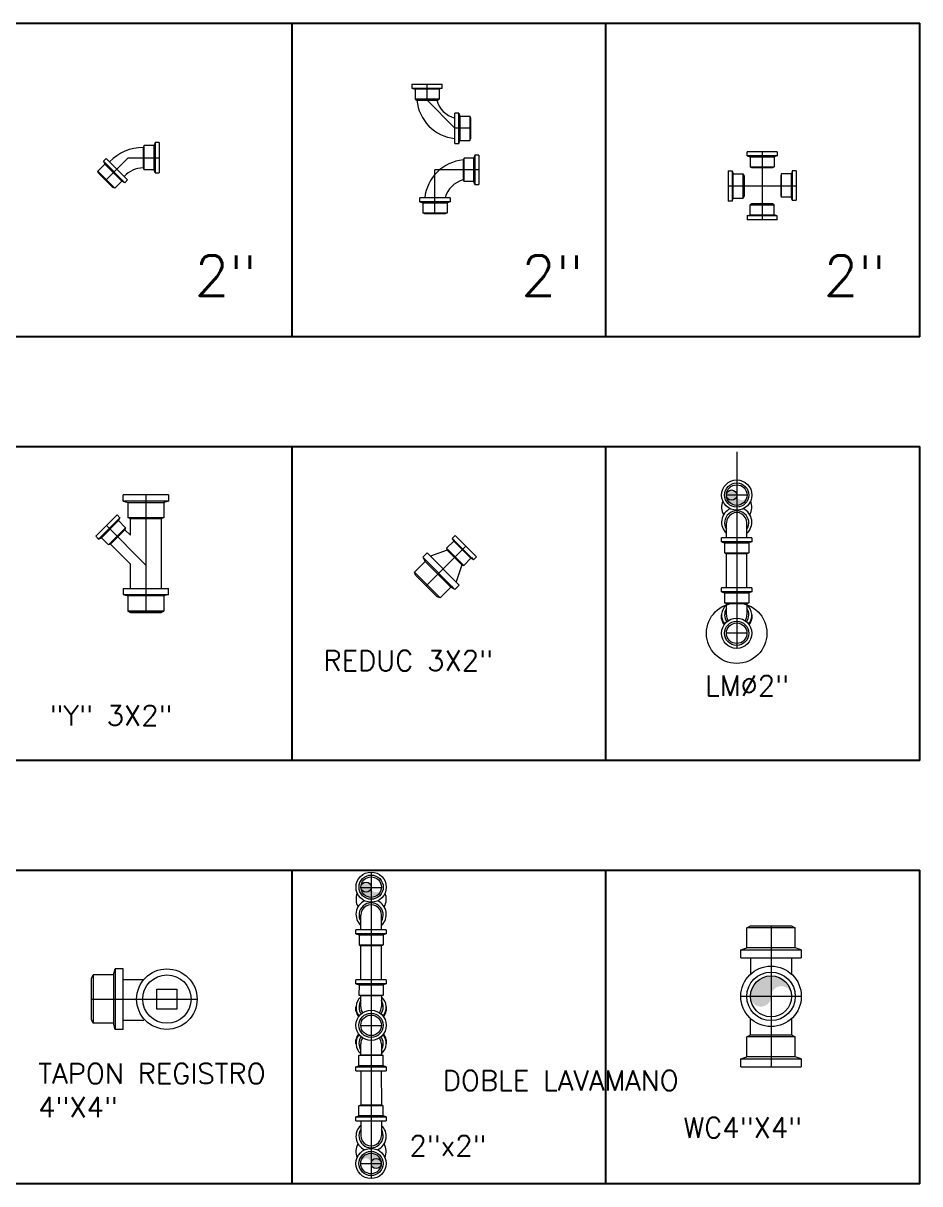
# Model space of a CAD drawing. Header units: inches. Extents: x 6.703 to 7.022, y 0.6 to 1.001.
# Drawn here: x 6.9348 to 7.0223, y 0.6827 to 0.796 of the extents above; entities that cross this region are included whole.
import ezdxf

# ---------------------------------------------------------------- set-up
doc = ezdxf.new("R2010")
doc.units = ezdxf.units.IN
doc.header["$MEASUREMENT"] = 0
for name, pattern in [('CENTERX2', [4, 2.5, -0.5, 0.5, -0.5]), ('DASHDOTX2', [50.8, 25.4, -12.7, 0, -12.7]), ('DASHED2', [0.375, 0.25, -0.125])]:
    doc.linetypes.add(name, pattern=pattern)
for name, color, linetype in [('00', 7, 'Continuous'), ('EJEX2', 41, 'CENTERX2'), ('S.V.BAJ.', 8, 'DASHED2'), ('Tubo', 122, 'Continuous')]:
    doc.layers.add(name, color=color, linetype=linetype)
doc.styles.add('ROMANS', font='romans')

msp = doc.modelspace()

# ---------------------------------------------------------------- hatches: boundary and pattern name
at = {"layer": 'Tubo', "linetype": 'ByBlock', "lineweight": 20, "ltscale": 0.36}
h = msp.add_hatch(color=256, dxfattribs=at)
h.paths.add_polyline_path([(7.003427475929405, 0.749916307711203), (7.004428575954061, 0.7499161093773533), (7.004428586201417, 0.7499678333323028, 0.9496667362757555)])
h.paths.add_polyline_path([(7.004428565706742, 0.74986438542235), (7.004428575954061, 0.7499161093773533), (7.003427475929405, 0.749916307711203, 0.9496667362757555)])
h.paths.add_polyline_path([(7.004428565706742, 0.7498643854224216, -0.9496667360437758), (7.003427475929422, 0.749916307711203, 0.4134339820242169), (7.004428377091469, 0.7489123404824238)])
h.paths.add_polyline_path([(7.005435020834269, 0.7499159099845688, -1), (7.004431248381855, 0.749916108847877, -0.02581634229149048), (7.004428565706742, 0.74986438542235), (7.004428377091469, 0.7489123404824238, 0.4149935726945053)])
h = msp.add_hatch(color=256, dxfattribs=at)
h.paths.add_polyline_path([(6.967749804945911, 0.7116365678046536), (6.968750904970569, 0.7116363694708038), (6.968750915217924, 0.7116880934257533, 0.9496667362757555)])
h.paths.add_polyline_path([(6.968750894723248, 0.7115846455158006), (6.968750904970569, 0.7116363694708038), (6.967749804945911, 0.7116365678046536, 0.9496667362757555)])
h.paths.add_polyline_path([(6.968750894723248, 0.7115846455158722, -0.9496667360437758), (6.967749804945929, 0.7116365678046536, 0.4134339820242169), (6.968750706107977, 0.7106326005758743)])
h.paths.add_polyline_path([(6.969757349850776, 0.7116361700780193, -1), (6.968753577398362, 0.7116363689413275, -0.02581634229149048), (6.968750894723248, 0.7115846455158006), (6.968750706107977, 0.7106326005758743, 0.4149935726945053)])
h = msp.add_hatch(color=256, dxfattribs=at)
h.paths.add_polyline_path([(7.007780816784341, 0.7009250167409459), (7.007780806938685, 0.7009762449612348), (7.005779472378968, 0.7009762449612348, 0.9747306432653123)])
h.paths.add_polyline_path([(7.005779472378968, 0.7009762449612348), (7.007780806938703, 0.7009762449612169), (7.007780797019186, 0.7010278575676253, 0.9745432643515146)])
h.paths.add_polyline_path([(7.007780422044824, 0.7029788999237749, 0.4139640743229706), (7.005779472378977, 0.7009762449612348, -0.9745432640484393), (7.007780797019177, 0.7010278575676969)])
h.paths.add_polyline_path([(7.007780422044824, 0.7029788999237749), (7.007780797019177, 0.7010278575676789, -0.00380896540080415), (7.007781467285486, 0.7010126164277336, -0.9820091724655646), (7.009784783757369, 0.7009762449612348, 0.4144630944438313)])
h = msp.add_hatch(color=256, dxfattribs=at)
h.paths.add_polyline_path([(6.969746660139782, 0.6846577477561662), (6.968745560115125, 0.684657946090016), (6.968745549867769, 0.6846062221350664, 0.9496667362757555)])
h.paths.add_polyline_path([(6.968745570362445, 0.6847096700450191), (6.968745560115125, 0.684657946090016), (6.969746660139782, 0.6846577477561662, 0.9496667362757555)])
h.paths.add_polyline_path([(6.968745570362445, 0.6847096700449475, -0.9496667360437758), (6.969746660139764, 0.6846577477561662, 0.4134339820242169), (6.968745758977717, 0.6856617149849454)])
h.paths.add_polyline_path([(6.967739115234918, 0.6846581454828005, -1), (6.968742887687332, 0.6846579466194922, -0.02581634229149048), (6.968745570362445, 0.6847096700450191), (6.968745758977717, 0.6856617149849454, 0.4149935726945053)])

# ---------------------------------------------------------------- linework, layer by layer
at = {"layer": 'EJEX2', "linetype": 'DASHDOTX2', "lineweight": 9, "ltscale": 0.02}
for p, q in [((6.974216074951531, 0.788484601606587), (6.974216074951531, 0.7900436550409171)), ((6.974216074951531, 0.788484601606587), (6.976913496195206, 0.7857286990711535)), ((6.978472549629537, 0.7857286990711535), (6.976913496195206, 0.7857286990711535)), ((7.006912209873904, 0.7834163076916669), (7.006912209873904, 0.7767837686577691)), ((6.942838622800442, 0.7806361116909403), (6.945054592839567, 0.7828520817300667)), ((6.945054592839567, 0.7828520817300667), (6.948057214268644, 0.7828520817300667)), ((6.979247208439375, 0.7816640934867168), (6.974983402516673, 0.7816640934867168)), ((6.974983402516673, 0.7773748104451943), (6.974983402516673, 0.7816640934867168)), ((7.003595940356956, 0.780100038174718), (7.010228479390862, 0.780100038174718)), ((7.004429413454165, 0.7541434326263268), (7.004425903526331, 0.7364268975409478)), ((6.946764333022898, 0.7499241597764377), (6.946764332842896, 0.7384556561200537)), ((7.005435020834287, 0.7499159099845688), (7.003427475929405, 0.749916307711203)), ((6.942920305343774, 0.746932816545076), (6.946764332602901, 0.7430887892859495)), ((6.977989220007822, 0.7449213591209756), (6.974109900004143, 0.7410615203480295)), ((7.005429675978745, 0.7364266986776218), (7.00342213107388, 0.7364270964042561)), ((6.968753577398362, 0.7131127453586272), (6.968742887687332, 0.6831815702021926)), ((6.967748733905409, 0.7115904087740943), (6.969756278810292, 0.71159001104746)), ((7.007779486309759, 0.7078476561749772), (7.007782128068174, 0.6941022294009456)), ((6.941449483965579, 0.7007078158408699), (6.951772225611078, 0.7007078158408521)), ((7.01073488373746, 0.7009762449612348), (7.004829372398887, 0.7009762449612348)), ((6.96774392457015, 0.698124276982409), (6.969751469475033, 0.6981238792557748)), ((6.9677391152349, 0.6846581454828005), (6.969746660139782, 0.6846577477561662))]:
    msp.add_line(p, q, dxfattribs=at)
msp.add_circle((7.004425903526339, 0.7364268975409299), 0.002952755787395663, dxfattribs=at)
at = {"layer": 'S.V.BAJ.', "linetype": 'ByBlock', "ltscale": 0.36}
for p, q in [((6.74662477880544, 0.7959842519685065), (7.022294070144021, 0.7959842519685065)), ((6.961034227624334, 0.7653543307086721), (6.961034227624334, 0.7959842519685065)), ((6.991664148884186, 0.7653543307086721), (6.991664148884186, 0.7959842519685065)), ((7.022294070144021, 0.7653543307086721), (7.022294070144021, 0.7959842519685065)), ((7.022294070144021, 0.7653543307086721), (6.74662477880544, 0.7653543307086721)), ((6.74662477880544, 0.7546456692913339), (7.022294070144021, 0.7546456692913339)), ((6.961034227624334, 0.7240157480314996), (6.961034227624334, 0.7546456692913339)), ((6.991664148884186, 0.7240157480314996), (6.991664148884186, 0.7546456692913339)), ((7.022294070144021, 0.7240157480314996), (7.022294070144021, 0.7546456692913339)), ((7.022294070144021, 0.7240157480314996), (6.74662477880544, 0.7240157480314996)), ((6.74662477880544, 0.7133070866141794), (7.022294070144021, 0.7133070866141794)), ((6.961034227624334, 0.682677165354345), (6.961034227624334, 0.7133070866141794)), ((6.991664148884186, 0.682677165354345), (6.991664148884186, 0.7133070866141794)), ((7.022294070144021, 0.682677165354345), (7.022294070144021, 0.7133070866141794)), ((7.022294070144021, 0.682677165354345), (6.74662477880544, 0.682677165354345))]:
    msp.add_line(p, q, dxfattribs=at)
at = {"layer": 'Tubo', "linetype": 'ByBlock', "lineweight": 20, "ltscale": 0.36}
for p, q in [((6.972739698593267, 0.7900436550409171), (6.972739698593267, 0.7896499546787136)), ((6.972739698593267, 0.7900436550409171), (6.975692451309794, 0.7900436550409171)), ((6.975692451309794, 0.7896499546787136), (6.975692451309794, 0.7900436550409171)), ((6.972739698593267, 0.7896499546787136), (6.975692451309794, 0.7896499546787136)), ((6.972739698593267, 0.7896499546787136), (6.973034973864912, 0.7896499546787136)), ((6.972739698593267, 0.7896499546787136), (6.973034973864912, 0.7895594035953957)), ((6.975397176038133, 0.7895594035953957), (6.973034973864912, 0.7895594035953957)), ((6.973034973864912, 0.7895594035953957), (6.973034973864912, 0.788575152689887)), ((6.975397176038133, 0.7896499546787136), (6.975692451309794, 0.7896499546787136)), ((6.975692451309794, 0.7896499546787136), (6.975397176038133, 0.7895594035953957)), ((6.975397176038133, 0.7895594035953957), (6.975397176038133, 0.788575152689887)), ((6.975397176038133, 0.788575152689887), (6.973034973864912, 0.788575152689887)), ((6.973034973864912, 0.788575152689887), (6.973216076031529, 0.788484601606587)), ((6.973216076031529, 0.788484601606587), (6.975216073871533, 0.788484601606587)), ((6.975216073871533, 0.788484601606587), (6.975397176038133, 0.788575152689887)), ((6.97730719655741, 0.7872050754294166), (6.976913496195206, 0.7872050754294166)), ((6.976913496195206, 0.7842523227128815), (6.976913496195206, 0.7872050754294166)), ((6.97730719655741, 0.7872050754294166), (6.97739774764071, 0.786909800157764)), ((6.97730719655741, 0.786909800157764), (6.97730719655741, 0.7872050754294166)), ((6.97730719655741, 0.7842523227128815), (6.97730719655741, 0.7872050754294166)), ((6.97739774764071, 0.786909800157764), (6.978381998546219, 0.786909800157764)), ((6.97739774764071, 0.786909800157764), (6.97739774764071, 0.7845475979845341)), ((6.978472549629537, 0.7867286979911461), (6.978381998546219, 0.786909800157764)), ((6.978381998546219, 0.786909800157764), (6.978381998546219, 0.7845475979845341)), ((6.978472549629537, 0.784728700151152), (6.978472549629537, 0.7867286979911461)), ((6.94766351390644, 0.7843284580883209), (6.947572962823132, 0.7840331828166772)), ((6.94766351390644, 0.7843284580883209), (6.94766351390644, 0.7840331828166772)), ((6.948057214268644, 0.7843284580883209), (6.94766351390644, 0.7843284580883209)), ((6.94766351390644, 0.7843284580883209), (6.94766351390644, 0.7813757053717947)), ((6.948057214268644, 0.7843284580883209), (6.948057214268644, 0.7813757053717947)), ((6.976913496195206, 0.7842523227128815), (6.97730719655741, 0.7842523227128815)), ((6.97730719655741, 0.7842523227128815), (6.97739774764071, 0.7845475979845341)), ((6.97730719655741, 0.7842523227128815), (6.97730719655741, 0.7845475979845341)), ((6.97739774764071, 0.7845475979845341), (6.978381998546219, 0.7845475979845341)), ((6.978381998546219, 0.7845475979845341), (6.978472549629537, 0.784728700151152)), ((6.946588711917623, 0.7840331828166772), (6.946498160834314, 0.7838520806500593)), ((6.946498160834314, 0.7838520806500593), (6.946498160834314, 0.7818520828100562)), ((6.946588711917623, 0.7816709806434383), (6.946588711917623, 0.7840331828166772)), ((6.947572962823132, 0.7840331828166772), (6.946588711917623, 0.7840331828166772)), ((6.947572962823132, 0.7816709806434383), (6.947572962823132, 0.7840331828166772)), ((6.97886642475573, 0.7830920323004289), (6.978778844508487, 0.7828064445376866)), ((6.97886642475573, 0.7830920323004289), (6.97886642475573, 0.7828064445376866)), ((6.979247208439375, 0.7830920323004289), (6.97886642475573, 0.7830920323004289)), ((6.97886642475573, 0.7830920323004289), (6.97886642475573, 0.7802361546730227)), ((6.979247208439375, 0.7830920323004289), (6.979247208439375, 0.7802361546730227)), ((7.008388586232176, 0.7834163076916669), (7.005435833515641, 0.7834163076916669)), ((7.005435833515641, 0.7830226073294634), (7.005435833515641, 0.7834163076916669)), ((7.005435833515641, 0.7830226073294634), (7.005731108787294, 0.7829320562461634)), ((7.005731108787294, 0.7830226073294634), (7.005435833515641, 0.7830226073294634)), ((7.008388586232176, 0.7830226073294634), (7.005435833515641, 0.7830226073294634)), ((7.008388586232176, 0.7830226073294634), (7.008093310960524, 0.7829320562461634)), ((7.008388586232176, 0.7830226073294634), (7.008093310960524, 0.7830226073294634)), ((7.008388586232176, 0.7834163076916669), (7.008388586232176, 0.7830226073294634)), ((6.942763457987555, 0.7822312760532619), (6.942067487497883, 0.7815353055635891)), ((6.942618696125704, 0.7825040964852303), (6.942897084321575, 0.7827824846810922)), ((6.944706607594731, 0.7804161850161939), (6.942618696125704, 0.7825040964852303)), ((6.9428274872726, 0.7822953053383249), (6.942618696125704, 0.7825040964852303)), ((6.942618696125704, 0.7825040964852303), (6.942763457987555, 0.7822312760532619)), ((6.942763457987555, 0.7822312760532619), (6.944433787162771, 0.7805609468780543)), ((6.944984995790593, 0.7806945732120738), (6.942897084321575, 0.7827824846810922)), ((6.946498160834314, 0.7818520828100562), (6.946588711917623, 0.7816709806434383)), ((6.977826885299349, 0.7828064445376866), (6.977739305052107, 0.7826312840432014)), ((6.977739305052107, 0.7826312840432014), (6.977739305052107, 0.7806969029302323)), ((6.977826885299349, 0.7805217424357651), (6.977826885299349, 0.7828064445376866)), ((6.978778844508487, 0.7828064445376866), (6.977826885299349, 0.7828064445376866)), ((6.978778844508487, 0.7805217424357651), (6.978778844508487, 0.7828064445376866)), ((7.005731108787294, 0.7829320562461634), (7.005731108787294, 0.7819478053406547)), ((7.005731108787294, 0.7829320562461634), (7.008093310960524, 0.7829320562461634)), ((7.005912210953903, 0.7818572542573368), (7.005731108787294, 0.7819478053406547)), ((7.005731108787294, 0.7819478053406547), (7.008093310960524, 0.7819478053406547)), ((7.007912208793906, 0.7818572542573368), (7.005912210953903, 0.7818572542573368)), ((7.008093310960524, 0.7819478053406547), (7.007912208793906, 0.7818572542573368)), ((7.008093310960524, 0.7829320562461634), (7.008093310960524, 0.7819478053406547)), ((6.942067487497883, 0.7815353055635891), (6.943737816673099, 0.7798649763883814)), ((6.942131516782927, 0.781343217708454), (6.942067487497883, 0.7815353055635891)), ((6.943545728817946, 0.7799290056734265), (6.942131516782927, 0.781343217708454)), ((6.944984995790593, 0.7806945732120738), (6.944706607594731, 0.7804161850161939)), ((6.947572962823132, 0.7816709806434383), (6.946588711917623, 0.7816709806434383)), ((6.94766351390644, 0.7813757053717947), (6.947572962823132, 0.7816709806434383)), ((6.94766351390644, 0.7816709806434383), (6.94766351390644, 0.7813757053717947)), ((6.94766351390644, 0.7813757053717947), (6.948057214268644, 0.7813757053717947)), ((6.977739305052107, 0.7806969029302323), (6.977826885299349, 0.7805217424357651)), ((7.003595940356956, 0.7815764145329721), (7.003989640719158, 0.7815764145329721)), ((7.003595940356956, 0.7815764145329721), (7.003595940356956, 0.7786236618164459)), ((7.003989640719158, 0.7815764145329721), (7.003989640719158, 0.7786236618164459)), ((7.003989640719158, 0.7815764145329721), (7.003989640719158, 0.7812811392613285)), ((7.003989640719158, 0.7815764145329721), (7.004080191802458, 0.7812811392613285)), ((7.004080191802458, 0.7789189370881076), (7.004080191802458, 0.7812811392613285)), ((7.004080191802458, 0.7812811392613285), (7.005064442707976, 0.7812811392613285)), ((7.005064442707976, 0.7789189370881076), (7.005064442707976, 0.7812811392613285)), ((7.005064442707976, 0.7812811392613285), (7.005154993791276, 0.7811000370947105)), ((7.005154993791276, 0.7811000370947105), (7.005154993791276, 0.7791000392547075)), ((7.008808156250828, 0.7812751975891956), (7.008720576003594, 0.7811000370947105)), ((7.008720576003594, 0.7811000370947105), (7.008720576003594, 0.7791656559817415)), ((7.009760115459975, 0.7812751975891956), (7.008808156250828, 0.7812751975891956)), ((7.008808156250828, 0.7789904954872742), (7.008808156250828, 0.7812751975891956)), ((7.009847695707208, 0.7815607853519381), (7.009760115459975, 0.7812751975891956)), ((7.009760115459975, 0.7789904954872742), (7.009760115459975, 0.7812751975891956)), ((7.009847695707208, 0.7815607853519381), (7.009847695707208, 0.7787049077245318)), ((7.010228479390862, 0.7815607853519381), (7.009847695707208, 0.7815607853519381)), ((7.009847695707208, 0.7815607853519381), (7.009847695707208, 0.7812751975891956)), ((7.010228479390862, 0.7815607853519381), (7.010228479390862, 0.7787049077245318)), ((6.943737816673099, 0.7798649763883814), (6.943545728817946, 0.7799290056734265)), ((6.944433787162771, 0.7805609468780543), (6.943737816673099, 0.7798649763883814)), ((6.944706607594731, 0.7804161850161939), (6.944433787162771, 0.7805609468780543)), ((6.978778844508487, 0.7805217424357651), (6.977826885299349, 0.7805217424357651)), ((6.97886642475573, 0.7802361546730227), (6.978778844508487, 0.7805217424357651)), ((6.97886642475573, 0.7805217424357651), (6.97886642475573, 0.7802361546730227)), ((6.97886642475573, 0.7802361546730227), (6.979247208439375, 0.7802361546730227)), ((6.973507026158401, 0.778540163517321), (6.973507026158401, 0.7789338638795245)), ((6.976459778874945, 0.7789338638795245), (6.973507026158401, 0.7789338638795245)), ((6.976459778874945, 0.778540163517321), (6.973507026158401, 0.778540163517321)), ((6.973802301430062, 0.778540163517321), (6.973507026158401, 0.778540163517321)), ((6.973507026158401, 0.778540163517321), (6.973802301430062, 0.778449612434021)), ((6.973802301430062, 0.778449612434021), (6.976164503603283, 0.778449612434021)), ((6.973802301430062, 0.778449612434021), (6.973802301430062, 0.7774653615284943)), ((6.976459778874945, 0.778540163517321), (6.976164503603283, 0.778540163517321)), ((6.976459778874945, 0.778540163517321), (6.976164503603283, 0.778449612434021)), ((6.976164503603283, 0.778449612434021), (6.976164503603283, 0.7774653615284943)), ((6.976459778874945, 0.7789338638795245), (6.976459778874945, 0.778540163517321)), ((7.003989640719158, 0.7786236618164459), (7.003595940356956, 0.7786236618164459)), ((7.003989640719158, 0.7789189370881076), (7.003989640719158, 0.7786236618164459)), ((7.003989640719158, 0.7786236618164459), (7.004080191802458, 0.7789189370881076)), ((7.004080191802458, 0.7789189370881076), (7.005064442707976, 0.7789189370881076)), ((7.005154993791276, 0.7791000392547075), (7.005064442707976, 0.7789189370881076)), ((7.008720576003594, 0.7791656559817415), (7.008808156250828, 0.7789904954872742)), ((7.009760115459975, 0.7789904954872742), (7.008808156250828, 0.7789904954872742)), ((7.009847695707208, 0.7787049077245318), (7.009760115459975, 0.7789904954872742)), ((7.009847695707208, 0.7789904954872742), (7.009847695707208, 0.7787049077245318)), ((7.009847695707208, 0.7787049077245318), (7.010228479390862, 0.7787049077245318)), ((6.973802301430062, 0.7774653615284943), (6.976164503603283, 0.7774653615284943)), ((6.973983403596671, 0.7773748104451943), (6.973802301430062, 0.7774653615284943)), ((6.975983401436674, 0.7773748104451943), (6.973983403596671, 0.7773748104451943)), ((6.976164503603283, 0.7774653615284943), (6.975983401436674, 0.7773748104451943)), ((7.005912210953903, 0.7783428220920813), (7.005731108787294, 0.7782522710087814)), ((7.005731108787294, 0.7772680201032726), (7.005731108787294, 0.7782522710087814)), ((7.005731108787294, 0.7782522710087814), (7.008093310960515, 0.7782522710087814)), ((7.007912208793906, 0.7783428220920813), (7.005912210953903, 0.7783428220920813)), ((7.008093310960515, 0.7782522710087814), (7.007912208793906, 0.7783428220920813)), ((7.008093310960515, 0.7772680201032726), (7.008093310960515, 0.7782522710087814)), ((7.005435833515641, 0.7771774690199547), (7.005731108787294, 0.7772680201032726)), ((7.005731108787294, 0.7771774690199547), (7.005435833515641, 0.7771774690199547)), ((7.005435833515641, 0.7771774690199547), (7.005435833515641, 0.7767837686577691)), ((7.008388586232176, 0.7771774690199547), (7.005435833515641, 0.7771774690199547)), ((7.008388586232176, 0.7767837686577691), (7.005435833515641, 0.7767837686577691)), ((7.005731108787294, 0.7772680201032726), (7.008093310960515, 0.7772680201032726)), ((7.008388586232176, 0.7771774690199547), (7.008093310960515, 0.7772680201032726)), ((7.008388586232176, 0.7771774690199547), (7.008093310960515, 0.7771774690199547)), ((7.008388586232176, 0.7767837686577691), (7.008388586232176, 0.7771774690199547)), ((6.948978899686286, 0.7499241597764377), (6.944549766359509, 0.7499241597764377)), ((6.944549766359509, 0.7493336086662021), (6.944549766359509, 0.7499241597764377)), ((6.948978899686286, 0.7493336086662021), (6.944549766359509, 0.7493336086662021)), ((6.944549766359509, 0.7493336086662021), (6.944992679692191, 0.7491977819108346)), ((6.944992679692191, 0.7493336086662021), (6.944549766359509, 0.7493336086662021)), ((6.944992679692191, 0.7491977819108346), (6.948535986353614, 0.7491977819108346)), ((6.944992679692191, 0.7491977819108346), (6.944992679692191, 0.7477214041352547)), ((6.948978899686286, 0.7493336086662021), (6.948535986353614, 0.7491977819108346)), ((6.948978899686286, 0.7493336086662021), (6.948535986353614, 0.7493336086662021)), ((6.948535986353614, 0.7491977819108346), (6.948535986353614, 0.7477214041352547)), ((6.948978899686286, 0.7499241597764377), (6.948978899686286, 0.7493336086662021)), ((6.943964260744214, 0.747976771945525), (6.941876349943307, 0.745888861144627)), ((6.943964260744214, 0.747976771945525), (6.944242648850998, 0.7476983838387505)), ((6.944242648850998, 0.7476983838387505), (6.9421547380501, 0.7456104730378526)), ((6.942427558394753, 0.7457552348533789), (6.944097887035462, 0.7474255634940973)), ((6.943123528661716, 0.7450592645864069), (6.944793857302434, 0.7467295932271253)), ((6.944242648850998, 0.7476983838387505), (6.944033857770899, 0.7474895927586608)), ((6.944242648850998, 0.7476983838387505), (6.944097887035462, 0.7474255634940973)), ((6.944097887035462, 0.7474255634940973), (6.944793857302434, 0.7467295932271253)), ((6.944793857302434, 0.7467295932271253), (6.944729828037871, 0.7465375054334528)), ((6.944992679692191, 0.7477214041352547), (6.948535986353614, 0.7477214041352547)), ((6.9452643332029, 0.7475855773798871), (6.944992679692191, 0.7477214041352547)), ((6.948264332842896, 0.7475855773798871), (6.9452643332029, 0.7475855773798871)), ((6.948264332842896, 0.7475855773798871), (6.9452643332029, 0.7475855773798871)), ((6.9452643332029, 0.7460030002684243), (6.9452643332029, 0.7475855773798871)), ((6.948535986353614, 0.7477214041352547), (6.948264332842896, 0.7475855773798871)), ((6.948264332842896, 0.7475855773798871), (6.948264332842905, 0.7407942387972228)), ((7.003425479742549, 0.7457419994416499), (7.003424264847645, 0.7471974255402679)), ((7.005431264559393, 0.7457416020637029), (7.005431809752509, 0.7471970278136336)), ((6.9421547380501, 0.7456104730378526), (6.941876349943307, 0.745888861144627)), ((6.94236352913019, 0.7458192641179424), (6.9421547380501, 0.7456104730378526)), ((6.9421547380501, 0.7456104730378526), (6.942427558394753, 0.7457552348533789)), ((6.942427558394753, 0.7457552348533789), (6.943123528661716, 0.7450592645864069)), ((6.944729828037871, 0.7465375054334528), (6.943315616455398, 0.7451232938509704)), ((6.944729828037871, 0.7465375054334528), (6.9452643332029, 0.7460030002684243)), ((6.976945264315072, 0.7459653148137341), (6.976666876130337, 0.74568692662899)), ((6.976666876130337, 0.74568692662899), (6.978754787515845, 0.7435990152434911)), ((6.976666876130337, 0.74568692662899), (6.976811637986406, 0.7454141062079608)), ((6.976666876130337, 0.74568692662899), (6.976875667268891, 0.7454781354904456)), ((6.976945264315072, 0.7459653148137341), (6.97903317570058, 0.7438774034282172)), ((7.002951295101939, 0.7453483931412325), (7.002951373100204, 0.7457420933697331)), ((7.005904124813923, 0.7457415083825261), (7.002951373100204, 0.7457420933697331)), ((7.005904124813923, 0.7457415083825261), (7.005904046815639, 0.7453478081540612)), ((6.943315616455398, 0.7451232938509704), (6.943123528661716, 0.7450592645864069)), ((6.9452643332029, 0.7431745771034597), (6.943315616455398, 0.7451232938509704)), ((6.976179696807049, 0.7445260478986553), (6.974535794382815, 0.7439490879833403)), ((6.976811637986406, 0.7454141062079608), (6.976115667524564, 0.7447181357461278)), ((6.977785996632982, 0.7430478066376999), (6.976115667524564, 0.7447181357461278)), ((6.976115667524564, 0.7447181357461278), (6.976179696807049, 0.7445260478986553)), ((6.976179696807049, 0.7445260478986553), (6.977593908785502, 0.7431118359202027)), ((6.978481967094798, 0.7437437770995508), (6.976811637986406, 0.7454141062079608)), ((7.003246570273305, 0.7453483346425154), (7.002951295101939, 0.7453483931412325)), ((7.002951295101939, 0.7453483931412325), (7.003246552333684, 0.7452577835899734)), ((7.005904046815639, 0.7453478081540612), (7.002951295101939, 0.7453483931412325)), ((7.003246552333684, 0.7452577835899734), (7.003246357337984, 0.7442735330187219)), ((7.003246552333684, 0.7452577835899734), (7.005608753704633, 0.7452573156002364)), ((7.005608753704633, 0.7452573156002364), (7.005608558708952, 0.7442730650289849)), ((7.005904046815639, 0.7453478081540612), (7.005608753704633, 0.7452573156002364)), ((6.974020876383938, 0.7434367558078347), (6.9729742950854, 0.7423954302478748)), ((6.973804764195409, 0.7438465321489203), (6.974223396714825, 0.7442630623729007)), ((6.974117161863398, 0.7435325577593598), (6.973804764195409, 0.7438465321489203)), ((6.973804764195409, 0.7438465321489203), (6.974020876383938, 0.7434367558078347)), ((6.976928740875288, 0.7407067882533329), (6.973804764195409, 0.7438465321489203)), ((6.974020876383938, 0.7434367558078347), (6.976520057727838, 0.7409249606913685)), ((6.974223396714825, 0.7442630623729007), (6.977347373394705, 0.7411233184773134)), ((6.978481967094798, 0.7437437770995508), (6.977785996632982, 0.7430478066376999)), ((6.978754787515845, 0.7435990152434911), (6.978481967094798, 0.7437437770995508)), ((6.978545996377291, 0.7438078063820536), (6.978754787515845, 0.7435990152434911)), ((6.978754787515845, 0.7435990152434911), (6.97903317570058, 0.7438774034282172)), ((7.003246357337984, 0.7442735330187219), (7.003427441503463, 0.7441829460869362)), ((7.003246357337984, 0.7442735330187219), (7.005608558708952, 0.7442730650289849)), ((7.003429474652811, 0.7408580249038661), (7.003426780862823, 0.7441832765709213)), ((7.005427438664228, 0.744182549855633), (7.003427441503463, 0.7441829460869362)), ((7.005608558708952, 0.7442730650289849), (7.005427438664228, 0.744182549855633)), ((7.005429471813593, 0.7408576286725629), (7.005430681155459, 0.7441841702983328)), ((6.9452643332029, 0.7407942387972228), (6.9452643332029, 0.7431745771034776)), ((6.973069613508981, 0.7421070573374303), (6.9729742950854, 0.7423954302478748)), ((6.9729742950854, 0.7423954302478748), (6.975473476429309, 0.7398836351314264)), ((6.977593908785502, 0.7431118359202027), (6.977034975726724, 0.741437292866874)), ((6.977593908785502, 0.7431118359202027), (6.977785996632982, 0.7430478066376999)), ((6.975185587046818, 0.7399804041388209), (6.973069613508981, 0.7421070573374303)), ((6.977347373394705, 0.7411233184773134), (6.976928740875288, 0.7407067882533329)), ((6.944549765913768, 0.7407942387972228), (6.948978899772034, 0.7407942387972228)), ((6.944549765913768, 0.7407942387972228), (6.944549765913768, 0.7402036876161076)), ((6.944549765913768, 0.7402036876161076), (6.948978899772034, 0.7402036876161076)), ((6.944549765913768, 0.7402036876161076), (6.944992679299595, 0.7400678608444657)), ((6.944549765913768, 0.7402036876161076), (6.944992679299595, 0.7402036876161076)), ((6.948535986386206, 0.7400678608444657), (6.944992679299595, 0.7400678608444657)), ((6.944992679299595, 0.7400678608444657), (6.944992679299595, 0.7385914828917134)), ((6.948978899772034, 0.7402036876161076), (6.948535986386206, 0.7400678608444657)), ((6.948535986386206, 0.7402036876161076), (6.948978899772034, 0.7402036876161076)), ((6.948535986386206, 0.7400678608444657), (6.948535986386206, 0.7385914828917134)), ((6.948978899772034, 0.7402036876161076), (6.948978899772034, 0.7407942387972228)), ((6.975473476429309, 0.7398836351314264), (6.975185587046818, 0.7399804041388209)), ((6.976520057727838, 0.7409249606913685), (6.975473476429309, 0.7398836351314264)), ((6.976928740875288, 0.7407067882533329), (6.976520057727838, 0.7409249606913685)), ((6.976928740875288, 0.7407067882533329), (6.976616343207308, 0.7410207626428935)), ((7.002950346652747, 0.7404629176933459), (7.002950424650995, 0.7408566179218465)), ((7.00590309836643, 0.7404623327061748), (7.002950346652747, 0.7404629176933459)), ((7.002950346652747, 0.7404629176933459), (7.003245603884509, 0.740372308142087)), ((7.003245621824113, 0.7404628591946288), (7.002950346652747, 0.7404629176933459)), ((7.005903176364731, 0.7408560329346395), (7.002950424650995, 0.7408566179218465)), ((7.003245603884509, 0.740372308142087), (7.003245408888773, 0.7393880575708354)), ((7.003245603884509, 0.740372308142087), (7.005607805255441, 0.74037184015235)), ((7.004425903526339, 0.7407579018556621), (7.004425903526339, 0.7349505211235945)), ((7.005607805255441, 0.74037184015235), (7.005607610259759, 0.7393875895810984)), ((7.00590309836643, 0.7404623327061748), (7.005607805255441, 0.74037184015235)), ((7.005903176364731, 0.7408560329346395), (7.00590309836643, 0.7404623327061748)), ((7.003426493054254, 0.7392974706390498), (7.003245408888773, 0.7393880575708354)), ((7.003245408888773, 0.7393880575708354), (7.005607610259759, 0.7393875895810984)), ((7.003424466846123, 0.7382225077890769), (7.003423818137506, 0.7392999405017303)), ((7.005426490215036, 0.7392970744077466), (7.003426493054254, 0.7392974706390498)), ((7.005426490215036, 0.7392970744077466), (7.005426257806349, 0.7382221112023725)), ((7.005607610259759, 0.7393875895810984), (7.005426490215036, 0.7392970744077466)), ((6.944992679299595, 0.7385914828917134), (6.948535986386206, 0.7385914828917134)), ((6.948535986386206, 0.7385914828917134), (6.944992679299595, 0.7385914828917134)), ((6.944992679299595, 0.7385914828917134), (6.945264332842897, 0.7384556561200537)), ((6.945264332842897, 0.7384556561200537), (6.948264332842896, 0.7384556561200537)), ((6.945264332842897, 0.7384556561200537), (6.948264332842896, 0.7384556561200537)), ((6.948264332842896, 0.7384556561200537), (6.948535986386206, 0.7385914828917134)), ((7.002949805370851, 0.7378289015831897), (7.002949883369099, 0.7382226018117082)), ((7.005902635082835, 0.7382220168245012), (7.005902557084534, 0.7378283165960184)), ((6.967747808759055, 0.7074622595351003), (6.967746593864152, 0.7089176856337184)), ((6.9697535935759, 0.7074618621571535), (6.969754138769017, 0.7089172879070842)), ((6.967273624118446, 0.7070686532346829), (6.967273702116712, 0.7074623534631836)), ((6.970226375832147, 0.7070680682475118), (6.967273624118446, 0.7070686532346829)), ((6.967273624118446, 0.7070686532346829), (6.96756888135019, 0.706978043683424)), ((6.967568899289812, 0.7070685947359658), (6.967273624118446, 0.7070686532346829)), ((6.97022645383043, 0.7074617684759765), (6.967273702116712, 0.7074623534631836)), ((6.970226375832147, 0.7070680682475118), (6.96993108272114, 0.706977575693687)), ((6.97022645383043, 0.7074617684759765), (6.970226375832147, 0.7070680682475118)), ((7.005417281774331, 0.7076665538272481), (7.005779486469754, 0.7078476561749772)), ((7.005417281774331, 0.7056980500477297), (7.005417281774331, 0.7076665538272481)), ((7.010141690845186, 0.7076665538272481), (7.005417281774331, 0.7076665538272481)), ((7.005779486469754, 0.7078476561749772), (7.009779486149764, 0.7078476561749772)), ((7.009779486149764, 0.7078476561749772), (7.010141690845186, 0.7076665538272481)), ((7.010141690845186, 0.7056980500477297), (7.010141690845186, 0.7076665538272481)), ((6.96756888135019, 0.706978043683424), (6.967568686354491, 0.7059937931121725)), ((6.967568686354491, 0.7059937931121725), (6.969930887725458, 0.7059933251224355)), ((6.967568686354491, 0.7059937931121725), (6.967749770519971, 0.7059032061803868)), ((6.96756888135019, 0.706978043683424), (6.96993108272114, 0.706977575693687)), ((6.967751803669318, 0.7025782849973167), (6.967749109879329, 0.7059035366643718)), ((6.969749767680735, 0.7059028099490836), (6.967749770519971, 0.7059032061803868)), ((6.969930887725458, 0.7059933251224355), (6.969749767680735, 0.7059028099490836)), ((6.9697518008301, 0.7025778887660135), (6.969753010171965, 0.7059044303917834)), ((6.96993108272114, 0.706977575693687), (6.969930887725458, 0.7059933251224355)), ((7.004826730640463, 0.7055169477000185), (7.005417281774331, 0.7056980500477297)), ((7.004826730640463, 0.7055169477000185), (7.010732241979037, 0.7055169477000185)), ((7.004826730640463, 0.7047295461882003), (7.004826730640463, 0.7055169477000185)), ((7.004826730640463, 0.7055169477000185), (7.005417281774331, 0.7055169477000185)), ((7.010141690845186, 0.7056980500477297), (7.005417281774331, 0.7056980500477297)), ((7.010732241979037, 0.7055169477000185), (7.010141690845186, 0.7056980500477297)), ((7.010141690845186, 0.7055169477000185), (7.010732241979037, 0.7055169477000185)), ((7.010732241979037, 0.7055169477000185), (7.010732241979037, 0.7047295461882003)), ((6.943599088975025, 0.7030700191479515), (6.943780191228565, 0.7036605699747219)), ((6.943780191228565, 0.7036605699747219), (6.943780191228565, 0.6977550617070002)), ((6.944567592330931, 0.7036605699747219), (6.943780191228565, 0.7036605699747219)), ((6.944567592330931, 0.6977550617070002), (6.944567592330931, 0.7036605699747219)), ((7.004826730640463, 0.7047295461882003), (7.010732241979037, 0.7047295461882003)), ((7.005766379876688, 0.7047295461882003), (7.005766379876688, 0.7031339115877203)), ((7.009782127908179, 0.7047295461882003), (7.009782127908179, 0.7031485172007333)), ((6.941449483965579, 0.7027078146408554), (6.941630586219119, 0.7030700191479515)), ((6.941449483965579, 0.6987078170408666), (6.941449483965579, 0.7027078146408554)), ((6.941630586219119, 0.7030700191479515), (6.941630586219119, 0.6983456125337706)), ((6.943599088975025, 0.7030700191479515), (6.941630586219119, 0.7030700191479515)), ((6.943599088975025, 0.7030700191479515), (6.943599088975025, 0.6983456125337706)), ((6.944567592330922, 0.702624802987209), (6.946574772930496, 0.702624802987209)), ((6.967272675669253, 0.7021831777867965), (6.967272753667501, 0.7025768780152971)), ((6.970225505381238, 0.7025762930280901), (6.967272753667501, 0.7025768780152971)), ((6.970225505381238, 0.7025762930280901), (6.970225427382936, 0.7021825927996252)), ((6.947836387076589, 0.7016920678093775), (6.949804891013604, 0.7016920678093775)), ((6.947836387076589, 0.6997235638723625), (6.947836387076589, 0.7016920678093775)), ((6.949804891013604, 0.7016920678093775), (6.949804891013604, 0.6997235638723625)), ((6.96756795084062, 0.7021831192880794), (6.967272675669253, 0.7021831777867965)), ((6.967272675669253, 0.7021831777867965), (6.967567932901016, 0.7020925682355375)), ((6.970225427382936, 0.7021825927996252), (6.967272675669253, 0.7021831777867965)), ((6.967567932901016, 0.7020925682355375), (6.967567737905281, 0.7011083176642859)), ((6.967567932901016, 0.7020925682355375), (6.969930134271948, 0.7020921002458005)), ((6.969930134271948, 0.7020921002458005), (6.969929939276266, 0.701107849674549)), ((6.970225427382936, 0.7021825927996252), (6.969930134271948, 0.7020921002458005)), ((6.967567737905281, 0.7011083176642859), (6.969929939276266, 0.701107849674549)), ((6.96774882207076, 0.7010177307325003), (6.967567737905281, 0.7011083176642859)), ((6.96774679586263, 0.6999427678825274), (6.967746147154013, 0.7010202005951809)), ((6.969748819231542, 0.7010173345011971), (6.96774882207076, 0.7010177307325003)), ((6.969748819231542, 0.7010173345011971), (6.969748586822856, 0.699942371295823)), ((6.969929939276266, 0.701107849674549), (6.969748819231542, 0.7010173345011971)), ((6.949804891013604, 0.6997235638723625), (6.947836387076589, 0.6997235638723625)), ((6.967272134387358, 0.6995491616766402), (6.967272212385605, 0.6999428619051588)), ((6.970224964099343, 0.6999422769179517), (6.970224886101041, 0.699548576689469)), ((6.941630586219119, 0.6983456125337706), (6.941449483965579, 0.6987078170408666)), ((6.943599088975025, 0.6983456125337706), (6.941630586219119, 0.6983456125337706)), ((6.943780191228565, 0.6977550617070002), (6.943599088975025, 0.6983456125337706)), ((6.946574772695747, 0.698624804587205), (6.944567592330922, 0.698624804587205)), ((7.005782128228177, 0.6972203393877224), (7.005782128228177, 0.6988039727217363)), ((7.009782127908179, 0.6988039727217363), (7.009782127908179, 0.6972203393877224)), ((6.944567592330931, 0.6977550617070002), (6.943780191228565, 0.6977550617070002)), ((7.005419923532755, 0.6970392370399934), (7.005782128228177, 0.6972203393877224)), ((7.005419923532755, 0.6950707332604749), (7.005419923532755, 0.6970392370399934)), ((7.01014433260361, 0.6970392370399934), (7.005419923532755, 0.6970392370399934)), ((7.005782128228177, 0.6972203393877224), (7.009782127908188, 0.6972203393877224)), ((7.009782127908188, 0.6972203393877224), (7.01014433260361, 0.6970392370399934)), ((7.01014433260361, 0.6950707332604749), (7.01014433260361, 0.6970392370399934)), ((6.967271500986351, 0.696352038642868), (6.967271578984652, 0.6967457388713507)), ((6.967747645854151, 0.6952769810596227), (6.967747878262838, 0.6963519442649967)), ((6.969749669223064, 0.6963515476782923), (6.96975031793168, 0.6952741149656388)), ((6.970224330698335, 0.6967451538841796), (6.970224252700088, 0.696351453655661)), ((6.967566330813746, 0.6942022153150192), (6.967566525809428, 0.6951864658862708)), ((6.967566525809428, 0.6951864658862708), (6.967747645854151, 0.6952769810596227)), ((6.969928727180413, 0.6951859978965338), (6.967566525809428, 0.6951864658862708)), ((6.967747645854151, 0.6952769810596227), (6.969747643014934, 0.6952765848283193)), ((6.969747643014934, 0.6952765848283193), (6.969928727180413, 0.6951859978965338)), ((6.969928532184678, 0.6942017473252823), (6.969928727180413, 0.6951859978965338)), ((7.004829372398887, 0.6948896309127637), (7.005419923532755, 0.6950707332604749)), ((7.004829372398887, 0.6948896309127637), (7.01073488373746, 0.6948896309127637)), ((7.004829372398887, 0.6941022294009456), (7.004829372398887, 0.6948896309127637)), ((7.004829372398887, 0.6948896309127637), (7.005419923532755, 0.6948896309127637)), ((7.01014433260361, 0.6950707332604749), (7.005419923532755, 0.6950707332604749)), ((7.01073488373746, 0.6948896309127637), (7.01014433260361, 0.6950707332604749)), ((7.01014433260361, 0.6948896309127637), (7.01073488373746, 0.6948896309127637)), ((7.01073488373746, 0.6948896309127637), (7.01073488373746, 0.6941022294009456)), ((6.967270959704456, 0.6937180225327296), (6.967271037702757, 0.6941117227611945)), ((6.967270959704456, 0.6937180225327296), (6.970223711418193, 0.6937174375455226)), ((6.967271037702757, 0.6941117227611945), (6.967566330813746, 0.6942022153150192)), ((6.967271037702757, 0.6941117227611945), (6.97022378941644, 0.6941111377740232)), ((6.969928532184678, 0.6942017473252823), (6.967566330813746, 0.6942022153150192)), ((6.967744664255593, 0.6937164267948064), (6.967743454913728, 0.6903898851690363)), ((6.969744661416375, 0.6937160305635031), (6.969747355206365, 0.690390778896448)), ((6.969928514245074, 0.6941111962727403), (6.97022378941644, 0.6941111377740232)), ((6.97022378941644, 0.6941111377740232), (6.969928532184678, 0.6942017473252823)), ((6.97022378941644, 0.6941111377740232), (6.970223711418193, 0.6937174375455226)), ((7.004829372398887, 0.6941022294009456), (7.01073488373746, 0.6941022294009456)), ((6.967565382364553, 0.6893167398671327), (6.967565577360235, 0.6903009904383842)), ((6.967565577360235, 0.6903009904383842), (6.967746697404959, 0.6903915056117361)), ((6.969927778731203, 0.6903005224486473), (6.967565577360235, 0.6903009904383842)), ((6.967746697404959, 0.6903915056117361), (6.969746694565723, 0.6903911093804329)), ((6.969927778731203, 0.6903005224486473), (6.969746694565723, 0.6903911093804329)), ((6.969927583735503, 0.6893162718773957), (6.969927778731203, 0.6903005224486473)), ((6.967270011255263, 0.6888325470848432), (6.967270089253547, 0.689226247313308)), ((6.967270089253547, 0.689226247313308), (6.967565382364553, 0.6893167398671327)), ((6.967270089253547, 0.689226247313308), (6.970222840967248, 0.6892256623261368)), ((6.969927583735503, 0.6893162718773957), (6.967565382364553, 0.6893167398671327)), ((6.969927565795881, 0.6892257208248539), (6.970222840967248, 0.6892256623261368)), ((6.970222840967248, 0.6892256623261368), (6.969927583735503, 0.6893162718773957)), ((6.970222840967248, 0.6892256623261368), (6.970222762968982, 0.6888319620976362)), ((6.967270011255263, 0.6888325470848432), (6.970222762968982, 0.6888319620976362)), ((6.967742871509794, 0.6888324534036663), (6.967742326316677, 0.6873770276537355)), ((6.969748656326638, 0.6888320560257194), (6.969749871221541, 0.6873766299271014))]:
    msp.add_line(p, q, dxfattribs=at)
for centre, radius in [((7.004431248381855, 0.7499161088478591), 0.00147637641732654), ((7.004431248381855, 0.7499161088478591), 0.001181101133821844), ((7.004431248381855, 0.7499161088478591), 0.001003772472130873), ((7.003929362155629, 0.7499162082795132), 0.0005018862360675198), ((7.004425903526339, 0.7364268975409299), 0.00147637641732654), ((7.004425903526339, 0.7364268975409299), 0.001181101133821844), ((7.004425903526339, 0.7364268975409299), 0.001003772472130873), ((6.968753577398362, 0.7116363689413095), 0.00147637641732654), ((6.968753577398362, 0.7116363689413095), 0.001181101133821844), ((6.968753577398362, 0.7116363689413095), 0.001003772472130873), ((6.968251691172137, 0.7116364683729637), 0.0005018862360675198), ((6.948820639045096, 0.7007078158408699), 0.002952753684946424), ((7.007782128068174, 0.7009762449612348), 0.002952755669286675), ((6.948820639045096, 0.7007078158408699), 0.002362202810604361), ((7.007782128068174, 0.7009762449612348), 0.002366783585527275), ((7.007782128068174, 0.7009762449612348), 0.002002655689201031), ((6.968748232542847, 0.6981471576343805), 0.00147637641732654), ((6.968748232542847, 0.6981471576343805), 0.001181101133821844), ((6.968748232542847, 0.6981471576343805), 0.001003772472130873), ((6.968742887687332, 0.6846579466195102), 0.00147637641732654), ((6.968742887687332, 0.6846579466195102), 0.001181101133821844), ((6.968742887687332, 0.6846579466195102), 0.001003772472130873), ((6.969244773913557, 0.684657847187856), 0.0005018862360675198)]:
    msp.add_circle(centre, radius, dxfattribs=at)
for centre, radius, start, end in [((6.97734862487859, 0.7888549291154916), 0.004149108631654917, 185.120732858512, 263.980161317508), ((6.977520068562131, 0.7891007888245554), 0.0024484168269017, 194.576214884525, 255.6561445512875), ((6.946498160834314, 0.7793608776951059), 0.004491202954961148, 90, 136.6191738413243), ((6.946498160834314, 0.7793565073895894), 0.00249557542048178, 90, 137.8438028084616), ((6.978109632561011, 0.7784987351961323), 0.004149108631654917, 95.12073285851051, 173.9801613175097), ((6.978355492270075, 0.7783272915125905), 0.0024484168269017, 104.5762148845148, 165.6561445512805), ((7.004429774087685, 0.7487350086341487), 0.001476376417317603, 156.350351637334, 209.9330829519781), ((7.004429774087685, 0.7487350086341487), 0.001476376417317603, 329.9330574427947, 23.50665974479037), ((7.004428049465724, 0.7472586332241502), 0.00147637641732654, 115.7729635310729, 227.2095083571137), ((7.004428037300104, 0.7471972266769239), 0.001181101133821844, 328.1751528537872, 211.8512591331624), ((7.004428037300104, 0.7471972266769598), 0.001003772472130873, 359.9684273558348, 180.1070045104538), ((7.004428049465724, 0.7472586332241502), 0.00147637641732654, 312.8141002097061, 64.08909781451996), ((7.004303242524484, 0.738179493053503), 0.001353285079380996, 130.5123246779319, 219.1640136754681), ((7.004426259225895, 0.738222309318051), 0.001181100708650975, 148.0324936858816, 215.0910657645704), ((7.004426259225895, 0.738222309318051), 0.001181100708650975, 324.8862318286788, 32.13770121003449), ((7.004549073923045, 0.7381795350052353), 0.001353485798234554, 320.8152572927299, 49.59010568219426), ((7.004426242263479, 0.7381366901745151), 0.001508177613822778, 191.7756369414228, 215.8088762827706), ((7.004426259225895, 0.738222309318051), 0.0009999986000133589, 179.9886487915447, 214.6815448017345), ((7.004426259225895, 0.738222309318051), 0.0009999986000133589, 325.2957527914783, 359.9886487925689), ((7.004426242263479, 0.7381366901745151), 0.001508177613822778, 324.1684213042252, 348.2016606472579), ((6.968752103104192, 0.7104552687275991), 0.001476376417317603, 156.3503516373478, 209.9330829519744), ((6.968752103104192, 0.7104552687275991), 0.001476376417317603, 329.9330574427947, 23.50665974480806), ((6.96875037848223, 0.7089788933176007), 0.00147637641732654, 115.7729635310419, 227.209508357136), ((6.968750366316611, 0.7089174867703745), 0.001181101133821844, 328.1751528538099, 211.8512591331669), ((6.968750366316611, 0.7089174867704102), 0.001003772472130873, 359.9684273558348, 180.1070045104476), ((6.96875037848223, 0.7089788933176007), 0.00147637641732654, 312.8141002097314, 64.08909781448895), ((6.968625571540991, 0.6998997531469536), 0.001353285079380996, 130.5123246779319, 219.1640136754681), ((6.968748588242402, 0.6999425694115015), 0.001181100708650975, 148.0324936858588, 215.0910657645952), ((6.968748588242402, 0.6999425694115015), 0.001181100708650975, 324.8862318286788, 32.13770121003905), ((6.968871402939553, 0.6998997950986858), 0.001353485798234554, 320.8152572927025, 49.59010568222289), ((6.968748571279986, 0.6998569502679656), 0.001508177613822778, 191.7756369414228, 215.8088762827904), ((6.968748588242402, 0.6999425694115015), 0.0009999986000133589, 179.9886487915447, 214.6815448017293), ((6.968748588242402, 0.6999425694115015), 0.0009999986000133589, 325.2957527915073, 359.9886487925752), ((6.968748571279986, 0.6998569502679656), 0.001508177613822778, 324.1684213042252, 348.2016606472648), ((6.968625062146141, 0.696394520462134), 0.001353485798234554, 140.8152572927299, 229.5901056822259), ((6.968747893805707, 0.6964373652928542), 0.001508177613822778, 144.1684213042286, 168.201660647262), ((6.968747876843292, 0.6963517461493183), 0.001181100708650975, 144.8862318286832, 212.137701210039), ((6.968747876843292, 0.6963517461493183), 0.0009999986000133589, 145.2957527915073, 179.9886487925752), ((6.968747876843292, 0.6963517461493183), 0.0009999986000133589, 359.9886487915447, 34.68154480175826), ((6.968747876843292, 0.6963517461493183), 0.001181100708650975, 328.0324936858589, 35.09106576459517), ((6.968870893544702, 0.6963945624138661), 0.001353285079380996, 310.5123246779319, 39.16401367544434), ((6.968747893805707, 0.6964373652928542), 0.001508177613822778, 11.77563694141592, 35.80887628277061), ((6.968746086603463, 0.6873154222432191), 0.00147637641732654, 132.8141002097061, 244.0890978145199), ((6.968746098769082, 0.6873768287904453), 0.001181101133821844, 148.1751528537826, 31.85125913313963), ((6.968746086603463, 0.6873154222432191), 0.00147637641732654, 295.7729635310729, 47.20950835711075), ((6.968746098769082, 0.6873768287904095), 0.001003772472130873, 179.9684273558348, 0.1070045104474907), ((6.968744361981502, 0.6858390468332205), 0.001476376417317603, 149.9330574427947, 203.5066597447904), ((6.968744361981502, 0.6858390468332205), 0.001476376417317603, 336.350351637334, 29.9330829519781)]:
    msp.add_arc(centre, radius, start, end, dxfattribs=at)

# ---------------------------------------------------------------- texts
at = {"layer": '00', "linetype": 'ByBlock', "char_height": 0.003937007874015748, "width": 0.09606299212598425, "attachment_point": 1, "style": 'ROMANS'}
for insert in [(6.951525280499024, 0.7733201534291114), (6.983404794336075, 0.7733201534291114), (7.012910813878006, 0.7733201534291114)]:
    msp.add_mtext('2"', dxfattribs=dict(at, insert=insert))
at = {"layer": '00', "linetype": 'ByBlock', "lineweight": 9, "char_height": 0.001968503937007874, "width": 0.02598425196850394, "attachment_point": 1, "style": 'ROMANS'}
for s, insert in [('REDUC 3X2"', (6.964096384022065, 0.7347391011041853)), ('LM%%c2"', (7.001341741403791, 0.732290296439501)), ('"Y" 3X2"', (6.937375613194281, 0.7293863749556081)), ('TAPON REGISTRO 4"X4"', (6.936265547150893, 0.6944241362999921)), ('  DOBLE LAVAMANO', (6.973038977268825, 0.6937431525590108)), ('WC4"X4"', (6.999233106261427, 0.689136570812932)), ('2"x2"', (6.972494861328498, 0.6873821476198204))]:
    msp.add_mtext(s, dxfattribs=dict(at, insert=insert))

doc.saveas('drawing.dxf')
